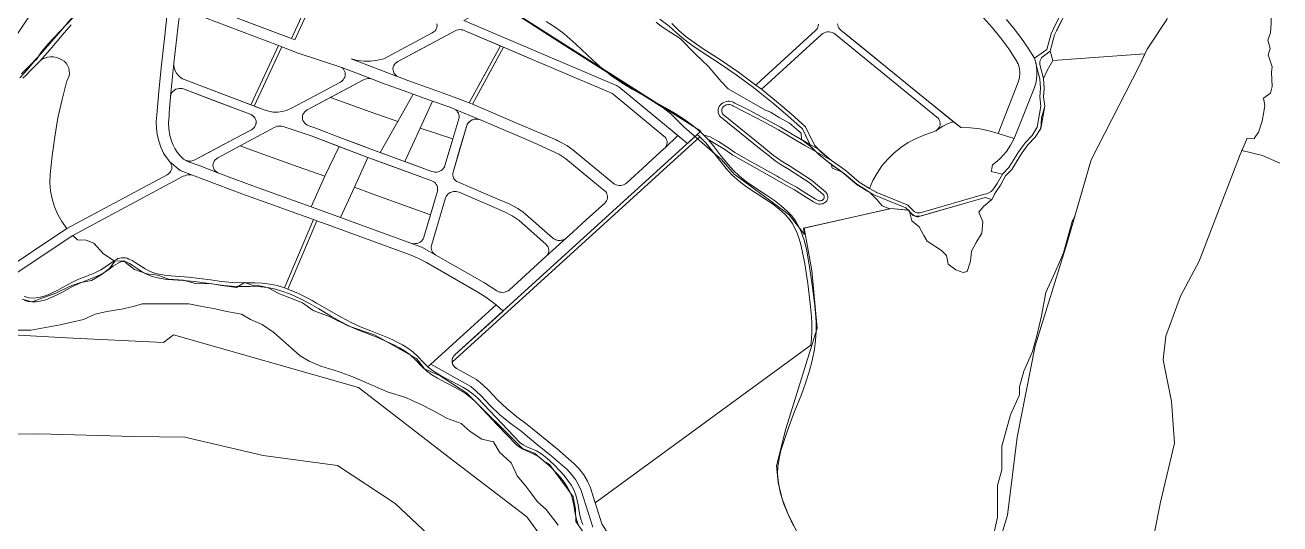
# Model space of a CAD drawing. Header units: inches. Extents: x 90.9398 to 90.9706, y 26.8335 to 26.8536.
# Drawn here: x 90.94516 to 90.95553, y 26.84131 to 26.84543 of the extents above; entities that cross this region are included whole.
import ezdxf

# ---------------------------------------------------------------- set-up
doc = ezdxf.new("R2010")
doc.units = ezdxf.units.IN
doc.header["$MEASUREMENT"] = 0
doc.layers.add('precincts', color=7, linetype='Continuous', lineweight=9, true_color=0xbfe6f2)

msp = doc.modelspace()

# ---------------------------------------------------------------- linework, layer by layer
at = {"layer": 'precincts'}
for points in [[(90.944785, 26.844902), (90.945176, 26.845487), (90.945531, 26.846028), (90.945756, 26.846384), (90.94599, 26.846383), (90.94597, 26.846305), (90.945939, 26.846216), (90.945929, 26.846165), (90.945887, 26.846085), (90.945856, 26.846025), (90.945807, 26.845893), (90.945809, 26.845813), (90.945698, 26.845707), (90.945661, 26.845634), (90.945596, 26.845544), (90.945347, 26.845281), (90.945292, 26.845213), (90.945249, 26.84515), (90.945238, 26.845141), (90.945228, 26.845131), (90.94519, 26.845083), (90.945174, 26.845066), (90.945111, 26.845)], [(90.946358, 26.845794), (90.94631, 26.845349), (90.946281, 26.845081), (90.946261, 26.844887), (90.946245, 26.844692), (90.94624, 26.844638), (90.946241, 26.844584), (90.946248, 26.844531), (90.94626, 26.844478), (90.946277, 26.844427), (90.9463, 26.844377), (90.946323, 26.84434), (90.946351, 26.844304), (90.946358, 26.844294), (90.946364, 26.844283), (90.946367, 26.844271), (90.946368, 26.844259), (90.946367, 26.844246), (90.946364, 26.844235), (90.946358, 26.844223), (90.94635, 26.844213), (90.94634, 26.844204), (90.946329, 26.844197), (90.9455, 26.843753), (90.945459, 26.84381), (90.945425, 26.84387), (90.945398, 26.843933), (90.945378, 26.843998), (90.945366, 26.844064), (90.945361, 26.844131), (90.945364, 26.844199), (90.945378, 26.844355), (90.9454, 26.844511), (90.945427, 26.844667), (90.945461, 26.844821), (90.945501, 26.844974), (90.945512, 26.844994), (90.945519, 26.845015), (90.945522, 26.845036), (90.945521, 26.845058), (90.945516, 26.84508), (90.945507, 26.8451), (90.945494, 26.845119), (90.945478, 26.845136), (90.945459, 26.845149), (90.945437, 26.84516), (90.945414, 26.845168), (90.94539, 26.845172), (90.945366, 26.845172), (90.945342, 26.845169), (90.945318, 26.845162), (90.945297, 26.845152), (90.945277, 26.845138), (90.945299, 26.845162), (90.945362, 26.845233), (90.945421, 26.845301), (90.945479, 26.845371), (90.945535, 26.845436)], [(90.955526, 26.844293), (90.955382, 26.844357), (90.955212, 26.844397), (90.955228, 26.844434), (90.955255, 26.844501), (90.955312, 26.844497), (90.955348, 26.844549), (90.95538, 26.844642), (90.955392, 26.844718), (90.955401, 26.844769), (90.95539, 26.844832), (90.955448, 26.844873), (90.955462, 26.844926), (90.955456, 26.845047), (90.955461, 26.845091), (90.955429, 26.845189), (90.955446, 26.845241), (90.955426, 26.845309), (90.955448, 26.845372), (90.955453, 26.845451), (90.955452, 26.8456), (90.955488, 26.845648), (90.955526, 26.845783)], [(90.95459, 26.845481), (90.954429, 26.845236), (90.954409, 26.845196), (90.95365, 26.845141), (90.953626, 26.845218), (90.953663, 26.845355), (90.953679, 26.845387), (90.953844, 26.845715)], [(90.95037, 26.84546), (90.950414, 26.845424), (90.950569, 26.845324), (90.950692, 26.845196), (90.950755, 26.84514), (90.9508, 26.845094), (90.950909, 26.844969), (90.950966, 26.844907), (90.951269, 26.844733), (90.951317, 26.844715), (90.951386, 26.844672), (90.951472, 26.844624), (90.95157, 26.844542), (90.951572, 26.844489), (90.951658, 26.844424), (90.951712, 26.844369), (90.951798, 26.8443), (90.95182, 26.844285), (90.951824, 26.844253), (90.951905, 26.844221), (90.951939, 26.844196), (90.952028, 26.844119), (90.952087, 26.844084), (90.952133, 26.844053), (90.952191, 26.843995), (90.952238, 26.843942), (90.952302, 26.843916), (90.951587, 26.843756), (90.951596, 26.843704), (90.95147, 26.843866), (90.951393, 26.843925), (90.951094, 26.844144), (90.951016, 26.844203), (90.950908, 26.844327), (90.950857, 26.844368), (90.950748, 26.844463), (90.9506, 26.844593), (90.950491, 26.844701), (90.950429, 26.84475), (90.949572, 26.845295), (90.949085, 26.845607)], [(90.953766, 26.84556), (90.953683, 26.845395), (90.953679, 26.845387), (90.953663, 26.845355), (90.953626, 26.845218), (90.953571, 26.845178), (90.953562, 26.845171), (90.953555, 26.845163), (90.953549, 26.845153), (90.953544, 26.845143), (90.953542, 26.845132), (90.953541, 26.845122), (90.953542, 26.845111), (90.953544, 26.845097), (90.953559, 26.845045), (90.953571, 26.844993), (90.953576, 26.844913), (90.953573, 26.844841), (90.953582, 26.844765), (90.953549, 26.844581), (90.953504, 26.844507), (90.953443, 26.844444), (90.953393, 26.844375), (90.95331, 26.844242), (90.953259, 26.844188), (90.953217, 26.844112), (90.95318, 26.844058), (90.953167, 26.844036), (90.953144, 26.843993), (90.953091, 26.844009), (90.952562, 26.843858), (90.952549, 26.843856), (90.952536, 26.843855), (90.952522, 26.843856), (90.952509, 26.843859), (90.952497, 26.843864), (90.952486, 26.843871), (90.952477, 26.84388), (90.952437, 26.843921), (90.952435, 26.843922), (90.952433, 26.843923), (90.952244, 26.844001), (90.952198, 26.84402), (90.952184, 26.844025), (90.952171, 26.844031), (90.952117, 26.844063), (90.952031, 26.844113), (90.951922, 26.844207), (90.951883, 26.844238), (90.951801, 26.844295), (90.951714, 26.844364), (90.951652, 26.844427), (90.951579, 26.844577), (90.951462, 26.844683), (90.951343, 26.844785), (90.95122, 26.844884), (90.951174, 26.844919), (90.951031, 26.845024), (90.950884, 26.845125), (90.950734, 26.845221), (90.950665, 26.845268), (90.9506, 26.845318), (90.950538, 26.845371), (90.950479, 26.845427), (90.9504, 26.845483)], [(90.9505, 26.845447), (90.950558, 26.845391), (90.950619, 26.845339), (90.950684, 26.84529), (90.950751, 26.845243), (90.950902, 26.845147), (90.95105, 26.845045), (90.951194, 26.844939), (90.95124, 26.844904), (90.951365, 26.844804), (90.951486, 26.8447), (90.951604, 26.844593), (90.951678, 26.844442), (90.951735, 26.844383), (90.95182, 26.844315), (90.951902, 26.844258), (90.951943, 26.844227), (90.952049, 26.844135), (90.952134, 26.844085), (90.952188, 26.844054), (90.952198, 26.844049), (90.952209, 26.844045), (90.952256, 26.844026), (90.952446, 26.843948), (90.952451, 26.843945), (90.952455, 26.843942), (90.952459, 26.843939), (90.9525, 26.843897), (90.952506, 26.843892), (90.952512, 26.843888), (90.95252, 26.843885), (90.952528, 26.843883), (90.952536, 26.843882), (90.952545, 26.843882), (90.952553, 26.843884), (90.953084, 26.844036), (90.953103, 26.844041), (90.953121, 26.844049), (90.953138, 26.844059), (90.953153, 26.844072), (90.95319, 26.844125), (90.953234, 26.844203), (90.953285, 26.844258), (90.953367, 26.844389), (90.953419, 26.844461), (90.953479, 26.844522), (90.95352, 26.84459), (90.953551, 26.844766), (90.953542, 26.844841), (90.953546, 26.844913), (90.953541, 26.84499), (90.953512, 26.845105), (90.953506, 26.845134), (90.953498, 26.845161), (90.953552, 26.8452), (90.953599, 26.845233), (90.953635, 26.845363), (90.953651, 26.845398), (90.953655, 26.845406), (90.953773, 26.845639)], [(90.953773, 26.845639), (90.953655, 26.845406), (90.953651, 26.845398), (90.953635, 26.845363), (90.953599, 26.845233), (90.953498, 26.845161), (90.953446, 26.845244), (90.95339, 26.845325), (90.95333, 26.845405), (90.953266, 26.845482)], [(90.945127, 26.845032), (90.945208, 26.845114), (90.945286, 26.845197), (90.945434, 26.845369), (90.945546, 26.845501)], [(90.948782, 26.845472), (90.950042, 26.844936), (90.950052, 26.84493), (90.950061, 26.844924), (90.950549, 26.844523), (90.950442, 26.844418), (90.95045, 26.844428), (90.950456, 26.844439), (90.95046, 26.844451), (90.950461, 26.844463), (90.950461, 26.844475), (90.950457, 26.844487), (90.950452, 26.844499), (90.950445, 26.844509), (90.950435, 26.844518), (90.950016, 26.844863), (90.950007, 26.84487), (90.949996, 26.844875), (90.949522, 26.845077), (90.948785, 26.845391), (90.948773, 26.845395), (90.94876, 26.845397), (90.948747, 26.845398), (90.948734, 26.845396), (90.948721, 26.845393), (90.948709, 26.845388), (90.948235, 26.845133), (90.948224, 26.845126), (90.948214, 26.845118), (90.948207, 26.845108), (90.948201, 26.845098), (90.948197, 26.845086), (90.948195, 26.845074), (90.948196, 26.845062), (90.948199, 26.845051), (90.948203, 26.84504), (90.94821, 26.845029), (90.948219, 26.84502), (90.948229, 26.845013), (90.94824, 26.845006), (90.94785, 26.845156), (90.947903, 26.845143), (90.947958, 26.845137), (90.948013, 26.845137), (90.948067, 26.845144), (90.94812, 26.845156), (90.94852, 26.84537), (90.948531, 26.845378), (90.948541, 26.845386), (90.948549, 26.845396), (90.948555, 26.845408), (90.948558, 26.845419), (90.94856, 26.845432), (90.948559, 26.845444)], [(90.949462, 26.845465), (90.949537, 26.845417), (90.949608, 26.845364), (90.949658, 26.845322), (90.949707, 26.845278), (90.949847, 26.845145), (90.949922, 26.845078), (90.950001, 26.845015), (90.950086, 26.844958), (90.950173, 26.844904), (90.950449, 26.844751), (90.950529, 26.844705), (90.950606, 26.844655), (90.950679, 26.8446), (90.950748, 26.844542), (90.950802, 26.844487), (90.950851, 26.844428), (90.9509, 26.844362), (90.950951, 26.844298), (90.951006, 26.844236), (90.951059, 26.844186), (90.951117, 26.84414), (90.951202, 26.84408), (90.95129, 26.844023), (90.951349, 26.843984), (90.951405, 26.843941), (90.951457, 26.843895), (90.951492, 26.843857), (90.951522, 26.843816), (90.951548, 26.843773), (90.951569, 26.843727), (90.951594, 26.843656), (90.951612, 26.843583), (90.951639, 26.843436), (90.951661, 26.843288), (90.951679, 26.84314), (90.951688, 26.84306), (90.951692, 26.84298), (90.951693, 26.8429), (90.951688, 26.842828), (90.951679, 26.842757), (90.95166, 26.842662), (90.951635, 26.842568), (90.951605, 26.842474), (90.951572, 26.842381), (90.951509, 26.842228), (90.951452, 26.842074), (90.951402, 26.841918), (90.951386, 26.841851), (90.951376, 26.841784), (90.951374, 26.841728), (90.951378, 26.841673), (90.951386, 26.841618), (90.951398, 26.841563), (90.951412, 26.841519), (90.951427, 26.841475), (90.951464, 26.841384), (90.951507, 26.841295)], [(90.9504, 26.845483), (90.950479, 26.845427), (90.950538, 26.845371), (90.9506, 26.845318), (90.950665, 26.845268), (90.950734, 26.845221), (90.950884, 26.845125), (90.951031, 26.845024), (90.951174, 26.844919), (90.95122, 26.844884), (90.951343, 26.844785), (90.951462, 26.844683), (90.951579, 26.844577), (90.951641, 26.84445), (90.951622, 26.84446), (90.951573, 26.844488), (90.951572, 26.844489), (90.95157, 26.844542), (90.951472, 26.844624), (90.951386, 26.844672), (90.951317, 26.844715), (90.951269, 26.844733), (90.950966, 26.844907), (90.950909, 26.844969), (90.9508, 26.845094), (90.950755, 26.84514), (90.950692, 26.845196), (90.950569, 26.845324), (90.950414, 26.845424), (90.95037, 26.84546)], [(90.953075, 26.845494), (90.953149, 26.845412), (90.953218, 26.845327), (90.953284, 26.845239), (90.953344, 26.845149), (90.953362, 26.845114), (90.953374, 26.845077), (90.953377, 26.845038), (90.953374, 26.844999), (90.953363, 26.844962), (90.953197, 26.84454), (90.953122, 26.844562), (90.953046, 26.844577), (90.952968, 26.844585), (90.952889, 26.844587), (90.952507, 26.844897), (90.952067, 26.845255), (90.951896, 26.845394), (90.951887, 26.845403), (90.95188, 26.845412), (90.951874, 26.845423), (90.951871, 26.845434), (90.95187, 26.845446)], [(90.951711, 26.845442), (90.95171, 26.84543), (90.951707, 26.845419), (90.951703, 26.845408), (90.951696, 26.845398), (90.951688, 26.845389), (90.951236, 26.844977), (90.951194, 26.844939), (90.95105, 26.845045), (90.950902, 26.845147), (90.950751, 26.845243), (90.950684, 26.84529), (90.950619, 26.845339), (90.950558, 26.845391), (90.9505, 26.845447)], [(90.95187, 26.845446), (90.951871, 26.845434), (90.951874, 26.845423), (90.95188, 26.845412), (90.951887, 26.845403), (90.951896, 26.845394), (90.952828, 26.844636), (90.952783, 26.84462), (90.95274, 26.844598), (90.952694, 26.84457), (90.952702, 26.844579), (90.952709, 26.844589), (90.952714, 26.8446), (90.952717, 26.844611), (90.952718, 26.844623), (90.952716, 26.844634), (90.952713, 26.844646), (90.952707, 26.844656), (90.9527, 26.844666), (90.952691, 26.844675), (90.951849, 26.84536), (90.951838, 26.845367), (90.951826, 26.845373), (90.951813, 26.845377), (90.951799, 26.845378), (90.951785, 26.845378), (90.951772, 26.845376), (90.951759, 26.845371), (90.951748, 26.845365), (90.951737, 26.845357), (90.95129, 26.84495), (90.95124, 26.844904), (90.951194, 26.844939), (90.951236, 26.844977), (90.951688, 26.845389), (90.951696, 26.845398), (90.951703, 26.845408), (90.951707, 26.845419), (90.95171, 26.84543), (90.951711, 26.845442)], [(90.945138, 26.844995), (90.945167, 26.845024), (90.945196, 26.845053), (90.945224, 26.845083), (90.945253, 26.845112), (90.945277, 26.845138), (90.945297, 26.845152), (90.945319, 26.845162), (90.945342, 26.845169), (90.945366, 26.845172), (90.94539, 26.845172), (90.945414, 26.845168), (90.945437, 26.84516), (90.945459, 26.845149), (90.945478, 26.845136), (90.945494, 26.845119), (90.945507, 26.8451), (90.945516, 26.84508), (90.945521, 26.845058), (90.945522, 26.845036), (90.945519, 26.845015), (90.945512, 26.844994), (90.945501, 26.844974), (90.945461, 26.844821), (90.945427, 26.844667), (90.9454, 26.844511), (90.945378, 26.844355), (90.945364, 26.844199), (90.945361, 26.844131), (90.945366, 26.844064), (90.945378, 26.843998), (90.945398, 26.843933), (90.945425, 26.84387), (90.945459, 26.84381), (90.9455, 26.843753), (90.944905, 26.843356)], [(90.951601, 26.841112), (90.951464, 26.841384), (90.951412, 26.841519), (90.95138, 26.841654), (90.951365, 26.841792), (90.951441, 26.842098), (90.951702, 26.842928), (90.951656, 26.843405), (90.951595, 26.843757), (90.952311, 26.843918), (90.952461, 26.843905), (90.952483, 26.843818), (90.952544, 26.843768), (90.952582, 26.843696), (90.95261, 26.843648), (90.952729, 26.843571), (90.952769, 26.84353), (90.952783, 26.843459), (90.952847, 26.843411), (90.952907, 26.84339), (90.952942, 26.843399), (90.952969, 26.843484), (90.952978, 26.843567), (90.953016, 26.843638), (90.953063, 26.843716), (90.953069, 26.843809), (90.953036, 26.843888), (90.953077, 26.843935), (90.953144, 26.843993), (90.95318, 26.844058), (90.953217, 26.844112), (90.953259, 26.844188), (90.95331, 26.844242), (90.953349, 26.844305), (90.953393, 26.844375), (90.953443, 26.844444), (90.953504, 26.844507), (90.953549, 26.844581), (90.953556, 26.844669), (90.953582, 26.844765), (90.953573, 26.844841), (90.953576, 26.844912), (90.953571, 26.844993), (90.953602, 26.84506), (90.95365, 26.845141), (90.954409, 26.845196), (90.954364, 26.845101), (90.953966, 26.84432), (90.953827, 26.843844), (90.953809, 26.843812), (90.953737, 26.843551), (90.953664, 26.843388), (90.953591, 26.843225), (90.953555, 26.84303), (90.953518, 26.842866), (90.953482, 26.842736), (90.953409, 26.842573), (90.953373, 26.842443), (90.953373, 26.842377), (90.9533, 26.842214), (90.953227, 26.841954), (90.953227, 26.841758), (90.953191, 26.841628), (90.953191, 26.841497), (90.953191, 26.841367), (90.953155, 26.841204)], [(90.944966, 26.843306), (90.94555, 26.843696), (90.94559, 26.843659), (90.94566, 26.843657), (90.945724, 26.843633), (90.945804, 26.843545), (90.945893, 26.843487), (90.945856, 26.843462), (90.94582, 26.843436), (90.945782, 26.843411), (90.945744, 26.843391), (90.945706, 26.843375), (90.945689, 26.843369), (90.945666, 26.84336), (90.945627, 26.843345), (90.945587, 26.843328), (90.945547, 26.843309), (90.945506, 26.843287), (90.945466, 26.843265), (90.945426, 26.843244), (90.945386, 26.843223), (90.945346, 26.843205), (90.945306, 26.843191), (90.945266, 26.843182), (90.945226, 26.843178), (90.945187, 26.843181), (90.945182, 26.843183), (90.945148, 26.843192)], [(90.945131, 26.843168), (90.945212, 26.843146), (90.94541, 26.843219), (90.945454, 26.843242), (90.945541, 26.843281), (90.945617, 26.843308), (90.945705, 26.843323), (90.945784, 26.843371), (90.945852, 26.843424), (90.945897, 26.843484), (90.945979, 26.843487), (90.945986, 26.843471), (90.94606, 26.843414), (90.946161, 26.843379), (90.94625, 26.843368), (90.946344, 26.843334), (90.946463, 26.843327), (90.946563, 26.843298), (90.946701, 26.843297), (90.946782, 26.843283), (90.946903, 26.843266), (90.94697, 26.843306), (90.947039, 26.843283), (90.947092, 26.84328), (90.94716, 26.843265), (90.947253, 26.843217), (90.947447, 26.843139), (90.947537, 26.843075), (90.947668, 26.843027), (90.947831, 26.842947), (90.948043, 26.842873), (90.948389, 26.842678), (90.948456, 26.842592), (90.948586, 26.842534), (90.948807, 26.842391), (90.949265, 26.841934), (90.949366, 26.841895), (90.949443, 26.841831), (90.949489, 26.841802), (90.949629, 26.841611), (90.949684, 26.841536), (90.949704, 26.841432), (90.949708, 26.841332), (90.949764, 26.841248)], [(90.949729, 26.841298), (90.949713, 26.841347), (90.949701, 26.841397), (90.949689, 26.841467), (90.949674, 26.841537), (90.949658, 26.841579), (90.949636, 26.841619), (90.94961, 26.841657), (90.94958, 26.841695), (90.949546, 26.841731), (90.949494, 26.841785), (90.949438, 26.841836), (90.949401, 26.841865), (90.949361, 26.841888), (90.949263, 26.841933), (90.949239, 26.841948), (90.949216, 26.841966), (90.949058, 26.842131), (90.948901, 26.842298), (90.948868, 26.842332), (90.948831, 26.842363), (90.948792, 26.842392), (90.948749, 26.842418), (90.948705, 26.842442), (90.948634, 26.842477), (90.948563, 26.842515), (90.948517, 26.842543), (90.948473, 26.842576), (90.948434, 26.842612), (90.948384, 26.842665), (90.948331, 26.842715), (90.948292, 26.842743), (90.948251, 26.842768), (90.948208, 26.84279), (90.948061, 26.842854), (90.947912, 26.842912), (90.947854, 26.842937), (90.947798, 26.842966), (90.947689, 26.843026), (90.947582, 26.843088), (90.947505, 26.843133), (90.947426, 26.843174), (90.947349, 26.84321), (90.947268, 26.843239), (90.947215, 26.843254), (90.94716, 26.843265), (90.947105, 26.843271), (90.947014, 26.843274), (90.946923, 26.843274), (90.94686, 26.843277), (90.946798, 26.843282), (90.946556, 26.843314), (90.946466, 26.843323), (90.946376, 26.843329), (90.946328, 26.843333), (90.946281, 26.843339), (90.946239, 26.843347), (90.946198, 26.84336), (90.946159, 26.843376), (90.946123, 26.843396), (90.946041, 26.84345), (90.946018, 26.843463), (90.945995, 26.843474), (90.945984, 26.843478), (90.945972, 26.84348), (90.94596, 26.84348), (90.945947, 26.843477), (90.945935, 26.843473), (90.945924, 26.843467), (90.945886, 26.843444), (90.945851, 26.843418), (90.945815, 26.843393), (90.945777, 26.843371), (90.945737, 26.843353), (90.945626, 26.84331), (90.945541, 26.84327), (90.94546, 26.843225), (90.945416, 26.843202), (90.945372, 26.843182), (90.945327, 26.843164), (90.94528, 26.843152), (90.945248, 26.843147), (90.945215, 26.843147), (90.945182, 26.84315), (90.94515, 26.843158)], [(90.94956, 26.8413), (90.949463, 26.841429), (90.94939, 26.841494), (90.949342, 26.841558), (90.949293, 26.841623), (90.949221, 26.841709), (90.949172, 26.841817), (90.949075, 26.841903), (90.949027, 26.84199), (90.94893, 26.842011), (90.948833, 26.842076), (90.94876, 26.842141), (90.948639, 26.842184), (90.948567, 26.842227), (90.948446, 26.842291), (90.948349, 26.842334), (90.948301, 26.842356), (90.948155, 26.842399), (90.94801, 26.842464), (90.947865, 26.842528), (90.947744, 26.842571), (90.947599, 26.842614), (90.947502, 26.842657), (90.947429, 26.8427), (90.947357, 26.842765), (90.947284, 26.84283), (90.947211, 26.842894), (90.947114, 26.842959), (90.947018, 26.843002), (90.946945, 26.843045), (90.946824, 26.843067), (90.946727, 26.843088), (90.946606, 26.84311), (90.946509, 26.843131), (90.946364, 26.843131), (90.946243, 26.843131), (90.946122, 26.843131), (90.94605, 26.843109), (90.945953, 26.843087), (90.945832, 26.843066), (90.945735, 26.843044), (90.945639, 26.843001), (90.945542, 26.842979), (90.945445, 26.842957), (90.945324, 26.842936), (90.945203, 26.842914), (90.945058, 26.842914)], [(90.949848, 26.841283), (90.949751, 26.841587), (90.94973, 26.841634), (90.949703, 26.841679), (90.949671, 26.841721), (90.949634, 26.84176), (90.949501, 26.841876), (90.949393, 26.841963), (90.949254, 26.842077), (90.949165, 26.842143), (90.94908, 26.842214), (90.949, 26.84229), (90.948925, 26.842369), (90.948884, 26.842409), (90.948838, 26.842446), (90.948509, 26.842631), (90.949048, 26.843121), (90.949105, 26.84307), (90.948707, 26.842708), (90.948699, 26.8427), (90.948693, 26.84269), (90.948688, 26.842679), (90.948685, 26.842668), (90.948684, 26.842656), (90.948686, 26.842645), (90.948689, 26.842633), (90.948695, 26.842622), (90.948702, 26.842612), (90.948711, 26.842604), (90.948722, 26.842596), (90.948886, 26.842505), (90.948939, 26.842462), (90.948987, 26.842415), (90.94906, 26.842338), (90.949137, 26.842265), (90.949219, 26.842196), (90.949306, 26.842132), (90.949465, 26.842003), (90.949556, 26.841929), (90.949691, 26.841811), (90.949735, 26.841766), (90.949772, 26.841717), (90.949803, 26.841664), (90.949828, 26.841609), (90.949923, 26.841311), (90.950031, 26.841139)], [(90.949764, 26.841305), (90.949748, 26.841351), (90.949737, 26.841398), (90.949725, 26.84147), (90.949709, 26.841541), (90.949692, 26.841586), (90.94967, 26.84163), (90.949642, 26.84167), (90.949611, 26.84171), (90.949577, 26.841748), (90.949524, 26.841803), (90.949468, 26.841855), (90.949427, 26.841887), (90.949382, 26.841914), (90.949334, 26.841935), (90.949302, 26.841949), (90.949273, 26.841966), (90.949245, 26.841985), (90.948897, 26.84235), (90.948859, 26.842384), (90.948818, 26.842414), (90.948774, 26.842441), (90.948705, 26.842478), (90.948634, 26.842513), (90.948588, 26.842538), (90.948544, 26.842565), (90.948513, 26.842586), (90.948485, 26.842609), (90.948509, 26.842631), (90.948838, 26.842446), (90.948884, 26.842409), (90.948925, 26.842369), (90.949, 26.84229), (90.94908, 26.842214), (90.949165, 26.842143), (90.949254, 26.842077), (90.949393, 26.841963), (90.949501, 26.841876), (90.949634, 26.84176), (90.949671, 26.841721), (90.949703, 26.841679), (90.94973, 26.841634), (90.949751, 26.841587), (90.949848, 26.841283)]]:
    msp.add_lwpolyline(points, dxfattribs=at)
for points in [[(90.94759, 26.845835), (90.947358, 26.845323), (90.946498, 26.84565), (90.946486, 26.845656), (90.946475, 26.845664), (90.946466, 26.845673), (90.946458, 26.845683), (90.946453, 26.845695), (90.94645, 26.845707), (90.94646, 26.845801), (90.946505, 26.846134), (90.946508, 26.846146), (90.946513, 26.846157), (90.94652, 26.846167), (90.946528, 26.846176), (90.946539, 26.846184), (90.94655, 26.84619), (90.946563, 26.846195), (90.946576, 26.846197), (90.946589, 26.846197), (90.946603, 26.846196), (90.946615, 26.846192)], [(90.947618, 26.845825), (90.947385, 26.845313), (90.947358, 26.845323), (90.94759, 26.845835)], [(90.950703, 26.844525), (90.950629, 26.844457), (90.950061, 26.844924), (90.950052, 26.84493), (90.950042, 26.844936), (90.948782, 26.845472), (90.949066, 26.845624), (90.950741, 26.844559)], [(90.947249, 26.845266), (90.94702, 26.844775), (90.946478, 26.844982), (90.946457, 26.844991), (90.946437, 26.845004), (90.946421, 26.84502), (90.946407, 26.845037), (90.946396, 26.845056), (90.946389, 26.845077), (90.946386, 26.845098), (90.946386, 26.845119), (90.946425, 26.845478), (90.946428, 26.84549), (90.946432, 26.845502), (90.946439, 26.845512), (90.946448, 26.845522), (90.946459, 26.84553), (90.94647, 26.845536), (90.946483, 26.84554), (90.946497, 26.845543), (90.94651, 26.845543), (90.946524, 26.845541), (90.946537, 26.845537)], [(90.948952, 26.845023), (90.948826, 26.844791), (90.948702, 26.844839), (90.948519, 26.844905), (90.948318, 26.844977), (90.948248, 26.845004), (90.94824, 26.845006), (90.948229, 26.845013), (90.948219, 26.84502), (90.94821, 26.845029), (90.948203, 26.84504), (90.948199, 26.845051), (90.948196, 26.845062), (90.948195, 26.845074), (90.948197, 26.845086), (90.948201, 26.845098), (90.948207, 26.845108), (90.948214, 26.845118), (90.948224, 26.845126), (90.948235, 26.845133), (90.948412, 26.845228), (90.948709, 26.845388), (90.948721, 26.845393), (90.948734, 26.845396), (90.948747, 26.845398), (90.94876, 26.845397), (90.948773, 26.845395), (90.948785, 26.845391), (90.949083, 26.845264)], [(90.952161, 26.84415), (90.952134, 26.844085), (90.952049, 26.844135), (90.951943, 26.844227), (90.951902, 26.844258), (90.95182, 26.844315), (90.951735, 26.844383), (90.951678, 26.844442), (90.951604, 26.844593), (90.951486, 26.8447), (90.951365, 26.844804), (90.95124, 26.844904), (90.95129, 26.84495), (90.951737, 26.845357), (90.951748, 26.845365), (90.951759, 26.845371), (90.951772, 26.845376), (90.951785, 26.845378), (90.951799, 26.845378), (90.951813, 26.845377), (90.951826, 26.845373), (90.951838, 26.845367), (90.951849, 26.84536), (90.952691, 26.844675), (90.9527, 26.844666), (90.952707, 26.844656), (90.952713, 26.844646), (90.952716, 26.844635), (90.952718, 26.844623), (90.952717, 26.844611), (90.952714, 26.8446), (90.952709, 26.844589), (90.952703, 26.844579), (90.952695, 26.84457), (90.952685, 26.844563), (90.952674, 26.844557), (90.952662, 26.844552), (90.95259, 26.844528), (90.95252, 26.844498), (90.952454, 26.844463), (90.952393, 26.844422), (90.952335, 26.844376), (90.952283, 26.844325), (90.952237, 26.84427), (90.952196, 26.844211)], [(90.947277, 26.845256), (90.947048, 26.844765), (90.94702, 26.844775), (90.947249, 26.845266)], [(90.947284, 26.844721), (90.947245, 26.844716), (90.947206, 26.844716), (90.947167, 26.844722), (90.94713, 26.844733), (90.947048, 26.844765), (90.947277, 26.845256), (90.947413, 26.845204), (90.947773, 26.845085), (90.947783, 26.845076), (90.947791, 26.845065), (90.947796, 26.845054), (90.9478, 26.845042), (90.947801, 26.845029), (90.9478, 26.845016), (90.947797, 26.845004), (90.947791, 26.844992), (90.947783, 26.844981), (90.947774, 26.844972), (90.947762, 26.844964), (90.947504, 26.844826), (90.947357, 26.844747), (90.947322, 26.844732)], [(90.94911, 26.845252), (90.948854, 26.84478), (90.948826, 26.844791), (90.949083, 26.845264)], [(90.950079, 26.84411), (90.950066, 26.84411), (90.950052, 26.844111), (90.950039, 26.844115), (90.950027, 26.844121), (90.950016, 26.844128), (90.94987, 26.844248), (90.949858, 26.844258), (90.949681, 26.844404), (90.949633, 26.844439), (90.949581, 26.844468), (90.949558, 26.844479), (90.949543, 26.844485), (90.949244, 26.844613), (90.948854, 26.84478), (90.948986, 26.845024), (90.94911, 26.845252), (90.949522, 26.845077), (90.949996, 26.844875), (90.950007, 26.84487), (90.950016, 26.844863), (90.950435, 26.844518), (90.950445, 26.844509), (90.950452, 26.844499), (90.950457, 26.844487), (90.950461, 26.844475), (90.950461, 26.844463), (90.95046, 26.844451), (90.950456, 26.844439), (90.95045, 26.844428), (90.950442, 26.844418), (90.950438, 26.844414), (90.950305, 26.844293), (90.95029, 26.844279), (90.950128, 26.844131), (90.950117, 26.844123), (90.950106, 26.844117), (90.950093, 26.844112)], [(90.953602, 26.84506), (90.953571, 26.844993), (90.953559, 26.845045), (90.953544, 26.845097), (90.953542, 26.845111), (90.953541, 26.845122), (90.953542, 26.845132), (90.953544, 26.845143), (90.953549, 26.845153), (90.953555, 26.845163), (90.953562, 26.845171), (90.953571, 26.845178), (90.953626, 26.845218), (90.95365, 26.845141)], [(90.946478, 26.844982), (90.94713, 26.844733), (90.947167, 26.844722), (90.947206, 26.844716), (90.947245, 26.844716), (90.947284, 26.844721), (90.947322, 26.844732), (90.947357, 26.844747), (90.947504, 26.844826), (90.947762, 26.844964), (90.947774, 26.844972), (90.947783, 26.844981), (90.947791, 26.844992), (90.947797, 26.845004), (90.9478, 26.845016), (90.947801, 26.845029), (90.9478, 26.845042), (90.947796, 26.845054), (90.947791, 26.845065), (90.947783, 26.845076), (90.947773, 26.845085), (90.948027, 26.844987), (90.948015, 26.844991), (90.948002, 26.844993), (90.947989, 26.844993), (90.947977, 26.844991), (90.947965, 26.844988), (90.947953, 26.844983), (90.947487, 26.844733), (90.947475, 26.844725), (90.947466, 26.844717), (90.947458, 26.844706), (90.947452, 26.844695), (90.947448, 26.844683), (90.947447, 26.84467), (90.947449, 26.844658), (90.947452, 26.844646), (90.947458, 26.844635), (90.947466, 26.844624), (90.947476, 26.844616), (90.947487, 26.844608), (90.9475, 26.844603), (90.947551, 26.844586), (90.947779, 26.844498), (90.94802, 26.844407), (90.948517, 26.844225), (90.94853, 26.844221), (90.948543, 26.844219), (90.948557, 26.84422), (90.948571, 26.844222), (90.948583, 26.844227), (90.948595, 26.844233), (90.948605, 26.844241), (90.948614, 26.844251), (90.948621, 26.844261), (90.948625, 26.844273), (90.948739, 26.84466), (90.948742, 26.844672), (90.948742, 26.844683), (90.94874, 26.844695), (90.948736, 26.844706), (90.94873, 26.844716), (90.948723, 26.844725), (90.948714, 26.844734), (90.948703, 26.84474), (90.948917, 26.844651), (90.948904, 26.844655), (90.94889, 26.844658), (90.948876, 26.844657), (90.948862, 26.844655), (90.948849, 26.844651), (90.948837, 26.844644), (90.948827, 26.844636), (90.948818, 26.844627), (90.948811, 26.844616), (90.948806, 26.844604), (90.948693, 26.844219), (90.94869, 26.844207), (90.94869, 26.844194), (90.948693, 26.844182), (90.948697, 26.84417), (90.948704, 26.844159), (90.948713, 26.84415), (90.948724, 26.844142), (90.948736, 26.844135), (90.949044, 26.844004), (90.949155, 26.843956), (90.949222, 26.843922), (90.949227, 26.843919), (90.949271, 26.843888), (90.949292, 26.843873), (90.949515, 26.843675), (90.949525, 26.843668), (90.949536, 26.843662), (90.949548, 26.843658), (90.94956, 26.843655), (90.949573, 26.843655), (90.949585, 26.843656), (90.949597, 26.843658), (90.949609, 26.843663), (90.94962, 26.843669), (90.949629, 26.843676), (90.94946, 26.843522), (90.949469, 26.843532), (90.949476, 26.843543), (90.94948, 26.843554), (90.949483, 26.843567), (90.949483, 26.843579), (90.94948, 26.843592), (90.949475, 26.843604), (90.949468, 26.843614), (90.949459, 26.843624), (90.949239, 26.843819), (90.949182, 26.843859), (90.949117, 26.843892), (90.948742, 26.844053), (90.94873, 26.844057), (90.948718, 26.844059), (90.948705, 26.84406), (90.948692, 26.844058), (90.94868, 26.844055), (90.948668, 26.84405), (90.948657, 26.844044), (90.948648, 26.844036), (90.94864, 26.844027), (90.948634, 26.844017), (90.94863, 26.844006), (90.948514, 26.843614), (90.948512, 26.843603), (90.948512, 26.843591), (90.948513, 26.84358), (90.948517, 26.843569), (90.948523, 26.843559), (90.94853, 26.84355), (90.948539, 26.843541), (90.948549, 26.843534), (90.94844, 26.843597), (90.948343, 26.843632), (90.948356, 26.843629), (90.948369, 26.843627), (90.948383, 26.843628), (90.948396, 26.84363), (90.948409, 26.843635), (90.948421, 26.843641), (90.948431, 26.843649), (90.948439, 26.843659), (90.948446, 26.843669), (90.948451, 26.843681), (90.948563, 26.844062), (90.948565, 26.844073), (90.948565, 26.844085), (90.948564, 26.844096), (90.94856, 26.844107), (90.948554, 26.844117), (90.948547, 26.844127), (90.948538, 26.844135), (90.948527, 26.844142), (90.948516, 26.844147), (90.947989, 26.84434), (90.947748, 26.844431), (90.947521, 26.844519), (90.947289, 26.844596), (90.947278, 26.844599), (90.947266, 26.8446), (90.947254, 26.8446), (90.947242, 26.844598), (90.947231, 26.844595), (90.94722, 26.84459), (90.946748, 26.844337), (90.946736, 26.84433), (90.946727, 26.844321), (90.946719, 26.844311), (90.946713, 26.8443), (90.94671, 26.844288), (90.946708, 26.844275), (90.946709, 26.844263), (90.946713, 26.844251), (90.946719, 26.84424), (90.946726, 26.844229), (90.946736, 26.844221), (90.946747, 26.844213), (90.946594, 26.844273), (90.946505, 26.844304), (90.946478, 26.844319), (90.946489, 26.844315), (90.946501, 26.844312), (90.946513, 26.84431), (90.946525, 26.84431), (90.946537, 26.844312), (90.946548, 26.844315), (90.946559, 26.84432), (90.946894, 26.8445), (90.947026, 26.84457), (90.947037, 26.844577), (90.947046, 26.844586), (90.947054, 26.844596), (90.94706, 26.844607), (90.947064, 26.844619), (90.947065, 26.844632), (90.947064, 26.844644), (90.94706, 26.844656), (90.947055, 26.844667), (90.947047, 26.844677), (90.947037, 26.844686), (90.947026, 26.844694), (90.947014, 26.844699), (90.947016, 26.844698), (90.94647, 26.844906), (90.946456, 26.84491), (90.946442, 26.844912), (90.946428, 26.844911), (90.946415, 26.844908), (90.946402, 26.844904), (90.94639, 26.844897), (90.94638, 26.844889), (90.946371, 26.844879), (90.946364, 26.844868), (90.94636, 26.844856), (90.946358, 26.844844), (90.946369, 26.844956), (90.946386, 26.845119), (90.946386, 26.845098), (90.946389, 26.845077), (90.946396, 26.845056), (90.946407, 26.845037), (90.946421, 26.84502), (90.946437, 26.845004), (90.946457, 26.844991)], [(90.948362, 26.844864), (90.948235, 26.844637), (90.948006, 26.844719), (90.947679, 26.844836), (90.947953, 26.844983), (90.947965, 26.844988), (90.947977, 26.844991), (90.947989, 26.844993), (90.948002, 26.844993), (90.948015, 26.844991), (90.948027, 26.844987), (90.948116, 26.844952), (90.94813, 26.844947), (90.948147, 26.844941), (90.948318, 26.844879)], [(90.946524, 26.84431), (90.946512, 26.84431), (90.946499, 26.844312), (90.946487, 26.844316), (90.946476, 26.844321), (90.946466, 26.844327), (90.946437, 26.844353), (90.946412, 26.844383), (90.946392, 26.844415), (90.946378, 26.844443), (90.946367, 26.844471), (90.946352, 26.844523), (90.946343, 26.844576), (90.94634, 26.844629), (90.946345, 26.844683), (90.946347, 26.844708), (90.946358, 26.844844), (90.94636, 26.844856), (90.946364, 26.844868), (90.946371, 26.844879), (90.946379, 26.844889), (90.94639, 26.844898), (90.946402, 26.844904), (90.946415, 26.844909), (90.946428, 26.844911), (90.946442, 26.844912), (90.946456, 26.84491), (90.94647, 26.844906), (90.946708, 26.844815), (90.947016, 26.844699), (90.947028, 26.844693), (90.947038, 26.844685), (90.947048, 26.844676), (90.947055, 26.844666), (90.947061, 26.844655), (90.947064, 26.844643), (90.947065, 26.844631), (90.947063, 26.844619), (90.94706, 26.844607), (90.947054, 26.844596), (90.947046, 26.844586), (90.947037, 26.844577), (90.947026, 26.84457), (90.946894, 26.8445), (90.946673, 26.844381), (90.946559, 26.84432), (90.946548, 26.844315), (90.946536, 26.844312)], [(90.948235, 26.844637), (90.94809, 26.844381), (90.94802, 26.844407), (90.947914, 26.844447), (90.9479, 26.844452), (90.947779, 26.844498), (90.947551, 26.844586), (90.9475, 26.844603), (90.947487, 26.844608), (90.947476, 26.844616), (90.947466, 26.844624), (90.947458, 26.844635), (90.947452, 26.844646), (90.947449, 26.844658), (90.947447, 26.84467), (90.947448, 26.844683), (90.947452, 26.844695), (90.947458, 26.844706), (90.947466, 26.844717), (90.947475, 26.844725), (90.947487, 26.844733), (90.947674, 26.844833), (90.947679, 26.844836), (90.948006, 26.844719)], [(90.948235, 26.844637), (90.94809, 26.844381), (90.94802, 26.844407), (90.947914, 26.844447), (90.9479, 26.844452), (90.947779, 26.844498), (90.947551, 26.844586), (90.9475, 26.844603), (90.947487, 26.844608), (90.947476, 26.844616), (90.947466, 26.844624), (90.947458, 26.844635), (90.947452, 26.844646), (90.947449, 26.844658), (90.947447, 26.84467), (90.947448, 26.844683), (90.947452, 26.844695), (90.947458, 26.844706), (90.947466, 26.844717), (90.947475, 26.844725), (90.947487, 26.844733), (90.947674, 26.844833), (90.947679, 26.844836), (90.948006, 26.844719)], [(90.948421, 26.844584), (90.948293, 26.844307), (90.948262, 26.844318), (90.948119, 26.844371), (90.94809, 26.844381), (90.948235, 26.844637), (90.948362, 26.844864), (90.948523, 26.844806)], [(90.948739, 26.84466), (90.948691, 26.844495), (90.948421, 26.844584), (90.948523, 26.844806), (90.948555, 26.844794), (90.948687, 26.844747), (90.948703, 26.84474), (90.948714, 26.844734), (90.948723, 26.844725), (90.94873, 26.844716), (90.948736, 26.844706), (90.94874, 26.844695), (90.948742, 26.844683), (90.948742, 26.844672)], [(90.95102, 26.84479), (90.951095, 26.844753), (90.951144, 26.844729), (90.951272, 26.844661), (90.951398, 26.844591), (90.951522, 26.844518), (90.951622, 26.84446), (90.951707, 26.844412), (90.95182, 26.844315), (90.951606, 26.844438), (90.951505, 26.844495), (90.951382, 26.844568), (90.951256, 26.844638), (90.951129, 26.844705), (90.95109, 26.844724), (90.951004, 26.844768), (90.950996, 26.844772), (90.950987, 26.844776), (90.950977, 26.844778), (90.950968, 26.844778), (90.950958, 26.844777), (90.950949, 26.844775), (90.95094, 26.844771), (90.950932, 26.844766), (90.950925, 26.844759), (90.95092, 26.844752), (90.950916, 26.844744), (90.950913, 26.844736), (90.950913, 26.844727), (90.950913, 26.844719), (90.950916, 26.84471), (90.95092, 26.844702), (90.950925, 26.844695), (90.951259, 26.844426), (90.951328, 26.844369), (90.951373, 26.844334), (90.951421, 26.844301), (90.951472, 26.844271), (90.951536, 26.84423), (90.951655, 26.844154), (90.95177, 26.844056), (90.951775, 26.844052), (90.951779, 26.844046), (90.951785, 26.844038), (90.951788, 26.844029), (90.95179, 26.844019), (90.95179, 26.844009), (90.951789, 26.844), (90.951785, 26.843991), (90.95178, 26.843982), (90.951774, 26.843974), (90.951766, 26.843968), (90.951757, 26.843962), (90.951747, 26.843958), (90.951737, 26.843956), (90.951726, 26.843955), (90.951715, 26.843955), (90.951705, 26.843957), (90.951695, 26.843961), (90.951671, 26.843975), (90.951591, 26.844022), (90.951513, 26.844072), (90.951441, 26.844112), (90.951371, 26.844154), (90.951117, 26.844296), (90.951003, 26.84436), (90.950938, 26.844406), (90.95087, 26.844449), (90.9508, 26.844489), (90.950796, 26.844493), (90.950793, 26.844497), (90.950789, 26.844501), (90.950785, 26.844505), (90.950781, 26.84451), (90.950777, 26.844514), (90.950773, 26.844518), (90.950769, 26.844522), (90.950765, 26.844526), (90.950816, 26.844512), (90.950887, 26.844472), (90.950955, 26.844429), (90.951021, 26.844381), (90.951132, 26.844319), (90.951372, 26.844186), (90.951388, 26.844176), (90.951458, 26.844134), (90.95153, 26.844094), (90.951608, 26.844045), (90.951687, 26.843997), (90.951709, 26.843985), (90.951715, 26.843983), (90.951721, 26.843982), (90.951727, 26.843982), (90.951732, 26.843982), (90.951738, 26.843984), (90.951743, 26.843986), (90.951748, 26.84399), (90.951752, 26.843993), (90.951756, 26.843998), (90.951758, 26.844003), (90.95176, 26.844008), (90.95176, 26.844013), (90.95176, 26.844018), (90.951759, 26.844023), (90.951756, 26.844028), (90.951753, 26.844033), (90.951749, 26.844037), (90.951636, 26.844133), (90.95151, 26.844214), (90.951455, 26.844249), (90.951403, 26.844279), (90.951354, 26.844313), (90.951307, 26.84435), (90.951236, 26.844407), (90.950903, 26.844676), (90.950895, 26.844686), (90.950889, 26.844698), (90.950884, 26.844711), (90.950882, 26.844724), (90.950883, 26.844738), (90.950886, 26.844751), (90.950892, 26.844763), (90.9509, 26.844774), (90.95091, 26.844784), (90.950922, 26.844793), (90.950935, 26.844799), (90.950949, 26.844803), (90.950964, 26.844805), (90.950979, 26.844805), (90.950994, 26.844802), (90.951008, 26.844797)], [(90.94958, 26.843655), (90.949566, 26.843655), (90.949552, 26.843657), (90.949538, 26.843661), (90.949526, 26.843667), (90.949515, 26.843675), (90.949292, 26.843873), (90.949271, 26.843888), (90.949227, 26.843919), (90.949155, 26.843956), (90.949044, 26.844004), (90.948736, 26.844135), (90.948724, 26.844142), (90.948713, 26.84415), (90.948704, 26.844159), (90.948697, 26.84417), (90.948693, 26.844182), (90.94869, 26.844194), (90.94869, 26.844207), (90.948693, 26.844219), (90.948752, 26.844422), (90.948806, 26.844604), (90.94881, 26.844615), (90.948816, 26.844625), (90.948824, 26.844634), (90.948833, 26.844642), (90.948844, 26.844648), (90.948856, 26.844653), (90.948868, 26.844656), (90.948881, 26.844658), (90.948894, 26.844657), (90.948906, 26.844655), (90.948918, 26.844651), (90.949358, 26.844464), (90.949566, 26.844369), (90.949624, 26.844328), (90.949942, 26.844068), (90.949951, 26.84406), (90.949959, 26.84405), (90.949964, 26.844039), (90.949967, 26.844028), (90.949969, 26.844017), (90.949968, 26.844005), (90.949965, 26.843994), (90.949961, 26.843983), (90.949954, 26.843973), (90.949946, 26.843964), (90.949792, 26.843825), (90.949685, 26.843727), (90.949629, 26.843676), (90.949619, 26.843668), (90.949607, 26.843662), (90.949593, 26.843657)], [(90.952545, 26.843882), (90.952536, 26.843882), (90.952528, 26.843883), (90.95252, 26.843885), (90.952512, 26.843888), (90.952506, 26.843892), (90.9525, 26.843897), (90.952459, 26.843939), (90.952455, 26.843942), (90.952451, 26.843945), (90.952446, 26.843948), (90.952256, 26.844026), (90.952209, 26.844045), (90.952198, 26.844049), (90.952188, 26.844054), (90.952134, 26.844085), (90.952134, 26.844085), (90.952161, 26.84415), (90.952196, 26.844211), (90.952237, 26.84427), (90.952283, 26.844325), (90.952335, 26.844376), (90.952393, 26.844422), (90.952454, 26.844463), (90.95252, 26.844498), (90.95259, 26.844528), (90.952662, 26.844552), (90.952673, 26.844557), (90.952684, 26.844562), (90.952694, 26.84457), (90.95274, 26.844598), (90.952783, 26.84462), (90.952828, 26.844636), (90.952889, 26.844587), (90.952968, 26.844585), (90.953046, 26.844577), (90.953122, 26.844562), (90.953197, 26.84454), (90.95333, 26.844498), (90.953329, 26.844497), (90.953299, 26.844443), (90.953266, 26.844391), (90.953242, 26.844362), (90.953216, 26.844335), (90.953185, 26.844307), (90.953151, 26.844281), (90.953148, 26.844267), (90.953145, 26.844246), (90.95314, 26.844225), (90.953234, 26.844203), (90.95319, 26.844125), (90.953153, 26.844072), (90.953138, 26.844059), (90.953121, 26.844049), (90.953103, 26.844041), (90.953084, 26.844036), (90.952553, 26.843884)], [(90.94775, 26.844431), (90.947633, 26.844185), (90.947413, 26.844264), (90.947306, 26.844302), (90.94706, 26.844391), (90.946933, 26.844436), (90.94722, 26.84459), (90.947231, 26.844595), (90.947242, 26.844598), (90.947254, 26.8446), (90.947266, 26.8446), (90.947278, 26.844599), (90.947289, 26.844596), (90.947521, 26.844519), (90.947565, 26.844502)], [(90.94775, 26.844431), (90.947633, 26.844185), (90.947413, 26.844264), (90.947306, 26.844302), (90.94706, 26.844391), (90.946933, 26.844436), (90.94722, 26.84459), (90.947231, 26.844595), (90.947242, 26.844598), (90.947254, 26.8446), (90.947266, 26.8446), (90.947278, 26.844599), (90.947289, 26.844596), (90.947521, 26.844519), (90.947565, 26.844502)], [(90.948557, 26.84422), (90.948543, 26.844219), (90.94853, 26.844221), (90.948517, 26.844225), (90.948293, 26.844307), (90.948421, 26.844584), (90.948691, 26.844495), (90.948679, 26.844457), (90.948625, 26.844273), (90.948621, 26.844261), (90.948614, 26.844251), (90.948605, 26.844241), (90.948595, 26.844233), (90.948583, 26.844227), (90.948571, 26.844222)], [(90.950731, 26.844512), (90.948685, 26.842649), (90.948684, 26.84266), (90.948686, 26.842671), (90.948689, 26.842681), (90.948693, 26.842691), (90.9487, 26.8427), (90.948707, 26.842708), (90.95071, 26.844531), (90.950725, 26.844517)], [(90.947633, 26.844185), (90.947519, 26.843932), (90.947121, 26.844075), (90.946985, 26.844124), (90.946747, 26.844213), (90.946736, 26.844221), (90.946726, 26.844229), (90.946719, 26.84424), (90.946713, 26.844251), (90.94671, 26.844263), (90.946708, 26.844275), (90.94671, 26.844287), (90.946713, 26.844299), (90.946719, 26.844311), (90.946727, 26.844321), (90.946736, 26.84433), (90.946747, 26.844337), (90.946933, 26.844436), (90.94706, 26.844391), (90.947306, 26.844302), (90.947413, 26.844264)], [(90.947877, 26.844094), (90.947763, 26.843844), (90.947739, 26.843853), (90.947519, 26.843932), (90.947633, 26.844185), (90.94775, 26.844431), (90.947989, 26.84434)], [(90.951648, 26.84279), (90.949867, 26.841486), (90.949828, 26.841609), (90.949803, 26.841664), (90.949772, 26.841717), (90.949735, 26.841766), (90.949691, 26.841811), (90.949556, 26.841929), (90.949306, 26.842132), (90.949219, 26.842196), (90.949137, 26.842265), (90.94906, 26.842338), (90.948987, 26.842415), (90.948939, 26.842462), (90.948886, 26.842505), (90.948722, 26.842596), (90.948712, 26.842603), (90.948704, 26.84261), (90.948697, 26.842619), (90.948691, 26.842629), (90.948687, 26.842639), (90.948685, 26.842649), (90.950731, 26.844512), (90.95078, 26.844461), (90.950825, 26.844407), (90.950886, 26.844328), (90.950948, 26.84425), (90.951, 26.844195), (90.951057, 26.844144), (90.951118, 26.844098), (90.951196, 26.844045), (90.951276, 26.843994), (90.951331, 26.843956), (90.951384, 26.843915), (90.951433, 26.843872), (90.951466, 26.843836), (90.951494, 26.843797), (90.951518, 26.843757), (90.951537, 26.843714), (90.951553, 26.843668), (90.951567, 26.843622), (90.951599, 26.84346), (90.951625, 26.843298), (90.951644, 26.843134), (90.951653, 26.843056), (90.951657, 26.842978), (90.951658, 26.842899), (90.951654, 26.842845)], [(90.948563, 26.844062), (90.948505, 26.843865), (90.948023, 26.844041), (90.947877, 26.844094), (90.947989, 26.84434), (90.948135, 26.844287), (90.948516, 26.844147), (90.948527, 26.844142), (90.948538, 26.844135), (90.948547, 26.844127), (90.948554, 26.844117), (90.94856, 26.844107), (90.948564, 26.844096), (90.948565, 26.844085), (90.948565, 26.844073)], [(90.948563, 26.844062), (90.948505, 26.843865), (90.948023, 26.844041), (90.947877, 26.844094), (90.947989, 26.84434), (90.948135, 26.844287), (90.948516, 26.844147), (90.948527, 26.844142), (90.948538, 26.844135), (90.948547, 26.844127), (90.948554, 26.844117), (90.94856, 26.844107), (90.948564, 26.844096), (90.948565, 26.844085), (90.948565, 26.844073)], [(90.946437, 26.844232), (90.94654, 26.844193), (90.946527, 26.844196), (90.946514, 26.844197), (90.946501, 26.844197), (90.946488, 26.844194), (90.946475, 26.84419), (90.946463, 26.844185), (90.94555, 26.843696), (90.944966, 26.843306), (90.944905, 26.843356), (90.9455, 26.843753), (90.946329, 26.844197), (90.94634, 26.844204), (90.94635, 26.844213), (90.946358, 26.844223), (90.946364, 26.844235), (90.946367, 26.844246), (90.946368, 26.844259), (90.946367, 26.844271), (90.946364, 26.844283), (90.946358, 26.844294), (90.946351, 26.844304)], [(90.951883, 26.844238), (90.951905, 26.844221), (90.951824, 26.844253), (90.95182, 26.844281)], [(90.947538, 26.843828), (90.947299, 26.843263), (90.947239, 26.843281), (90.947178, 26.843294), (90.947116, 26.843302), (90.947053, 26.843305), (90.946961, 26.843305), (90.946869, 26.843308), (90.946778, 26.843316), (90.946687, 26.843328), (90.946597, 26.84334), (90.946506, 26.843351), (90.946323, 26.843365), (90.946278, 26.843372), (90.946234, 26.843382), (90.946189, 26.843398), (90.946147, 26.843419), (90.946065, 26.843473), (90.94604, 26.843488), (90.946013, 26.843501), (90.945999, 26.843507), (90.945984, 26.84351), (90.945968, 26.843512), (90.945953, 26.843511), (90.945938, 26.843508), (90.945923, 26.843504), (90.94591, 26.843497), (90.945893, 26.843487), (90.945804, 26.843545), (90.945724, 26.843633), (90.94566, 26.843657), (90.94559, 26.843659), (90.94555, 26.843696), (90.946463, 26.844185), (90.946475, 26.84419), (90.946488, 26.844194), (90.946501, 26.844197), (90.946514, 26.844197), (90.946527, 26.844196), (90.94654, 26.844193), (90.946947, 26.84404)], [(90.948383, 26.843628), (90.948369, 26.843627), (90.948356, 26.843629), (90.948343, 26.843632), (90.947926, 26.843784), (90.947763, 26.843844), (90.947877, 26.844094), (90.948023, 26.844041), (90.948505, 26.843865), (90.948451, 26.843681), (90.948446, 26.843669), (90.948439, 26.843659), (90.948431, 26.843649), (90.948421, 26.843641), (90.948409, 26.843635), (90.948396, 26.84363)], [(90.949114, 26.843226), (90.949101, 26.843225), (90.949089, 26.843226), (90.949077, 26.843228), (90.949065, 26.843233), (90.949054, 26.843238), (90.948952, 26.843303), (90.948549, 26.843534), (90.948539, 26.843541), (90.94853, 26.84355), (90.948523, 26.843559), (90.948517, 26.843569), (90.948513, 26.84358), (90.948512, 26.843591), (90.948512, 26.843603), (90.948514, 26.843614), (90.94863, 26.844006), (90.948634, 26.844017), (90.94864, 26.844027), (90.948648, 26.844036), (90.948657, 26.844044), (90.948668, 26.84405), (90.94868, 26.844055), (90.948692, 26.844058), (90.948705, 26.84406), (90.948718, 26.844059), (90.94873, 26.844057), (90.948742, 26.844053), (90.949117, 26.843892), (90.949182, 26.843859), (90.949239, 26.843819), (90.949459, 26.843624), (90.949468, 26.843614), (90.949475, 26.843604), (90.94948, 26.843592), (90.949483, 26.843579), (90.949483, 26.843567), (90.94948, 26.843554), (90.949476, 26.843543), (90.949469, 26.843532), (90.94946, 26.843522), (90.949158, 26.843247), (90.949148, 26.843239), (90.949137, 26.843233), (90.949126, 26.843229)], [(90.952437, 26.843921), (90.952451, 26.843906), (90.952311, 26.843918), (90.952303, 26.843916), (90.952238, 26.843942), (90.952191, 26.843995), (90.952133, 26.844054), (90.952171, 26.844031), (90.952184, 26.844025), (90.952198, 26.84402), (90.952244, 26.844001), (90.952433, 26.843923), (90.952434, 26.843923), (90.952436, 26.843922)], [(90.953036, 26.843888), (90.953069, 26.843809), (90.953063, 26.843716), (90.953016, 26.843638), (90.952978, 26.843567), (90.952969, 26.843484), (90.952942, 26.843399), (90.952907, 26.84339), (90.952847, 26.843411), (90.952783, 26.843459), (90.952772, 26.843516), (90.952769, 26.84353), (90.952729, 26.843571), (90.95261, 26.843648), (90.952582, 26.843696), (90.952544, 26.843768), (90.952483, 26.843818), (90.952464, 26.843893), (90.95249, 26.843866), (90.952496, 26.843861), (90.952503, 26.843857), (90.95251, 26.843854), (90.952518, 26.843852), (90.952527, 26.843851), (90.952535, 26.843851), (90.952543, 26.843853), (90.953091, 26.844009), (90.953144, 26.843993), (90.953077, 26.843935)], [(90.947566, 26.843818), (90.947327, 26.843253), (90.947299, 26.843263), (90.947538, 26.843828)], [(90.948509, 26.842631), (90.948485, 26.842609), (90.948452, 26.842642), (90.948398, 26.842699), (90.948361, 26.842734), (90.948319, 26.842765), (90.948275, 26.842792), (90.94822, 26.84282), (90.948201, 26.842829), (90.948164, 26.842846), (90.948012, 26.842906), (90.947934, 26.842937), (90.947849, 26.842976), (90.947767, 26.843019), (90.947608, 26.843111), (90.947565, 26.843136), (90.947528, 26.843157), (90.947487, 26.843179), (90.947448, 26.843199), (90.947409, 26.843218), (90.947388, 26.843228), (90.947327, 26.843253), (90.947566, 26.843818), (90.947651, 26.843787), (90.948307, 26.843548), (90.948364, 26.843525), (90.948419, 26.8435), (90.948472, 26.843471), (90.948896, 26.843228), (90.948964, 26.843185), (90.949027, 26.843138), (90.949048, 26.843121)]]:
    msp.add_lwpolyline(points, close=True, dxfattribs=at)
for points in [[(90.952956, 26.840333, 0), (90.953275, 26.841384, 0), (90.953355, 26.842028, 0), (90.953504, 26.842783, 0), (90.953764, 26.843626, 0), (90.953966, 26.84432, 0), (90.954364, 26.845101, 0), (90.954429, 26.845236, 0), (90.95459, 26.845481, 0), (90.954665, 26.845809, 0), (90.954751, 26.846208, 0), (90.954835, 26.846382, 0), (90.954909, 26.846815, 0), (90.955255, 26.847561, 0), (90.955354, 26.847947, 0), (90.955447, 26.848197, 0), (90.955748, 26.848852, 0)], [(90.953266, 26.845482, 0), (90.95333, 26.845405, 0), (90.95339, 26.845325, 0), (90.953446, 26.845244, 0), (90.953498, 26.845161, 0), (90.953511, 26.845114, 0), (90.953517, 26.845065, 0), (90.953517, 26.845016, 0), (90.95351, 26.844967, 0), (90.953496, 26.84492, 0), (90.95333, 26.844498, 0), (90.953197, 26.84454, 0), (90.953363, 26.844962, 0), (90.953374, 26.844999, 0), (90.953377, 26.845038, 0), (90.953374, 26.845077, 0), (90.953362, 26.845114, 0), (90.953344, 26.845149, 0), (90.953284, 26.845239, 0), (90.953218, 26.845327, 0), (90.953149, 26.845412, 0), (90.953075, 26.845494, 0)], [(90.955453, 26.845451, 0), (90.955448, 26.845372, 0), (90.955426, 26.845309, 0), (90.955446, 26.845241, 0), (90.955429, 26.845189, 0), (90.955461, 26.845091, 0), (90.955456, 26.845047, 0), (90.955462, 26.844926, 0), (90.955448, 26.844873, 0), (90.95539, 26.844832, 0), (90.955401, 26.844769, 0), (90.955392, 26.844718, 0), (90.95538, 26.844642, 0), (90.955348, 26.844549, 0), (90.955312, 26.844497, 0), (90.955255, 26.844501, 0), (90.955228, 26.844434, 0), (90.955198, 26.844364, 0), (90.955055, 26.843994, 0), (90.954859, 26.843484, 0), (90.954704, 26.843194, 0), (90.954583, 26.842864, 0), (90.95456, 26.842667, 0), (90.954629, 26.842323, 0), (90.954655, 26.841978, 0), (90.954539, 26.841492, 0), (90.954428, 26.840935, 0)], [(90.944801, 26.842888, 0), (90.945499, 26.84285, 0), (90.946299, 26.842812, 0), (90.946382, 26.842873, 0), (90.947911, 26.842439, 0), (90.94866, 26.84186, 0), (90.949301, 26.841369, 0), (90.949488, 26.841114, 0)], [(90.948625, 26.841093, 0), (90.948213, 26.841481, 0), (90.947738, 26.841794, 0), (90.947122, 26.841876, 0), (90.946477, 26.842028, 0), (90.946053, 26.842035, 0), (90.945269, 26.842057, 0), (90.944508, 26.842048, 0)]]:
    msp.add_polyline3d(points, dxfattribs=at)

doc.saveas('drawing.dxf')
